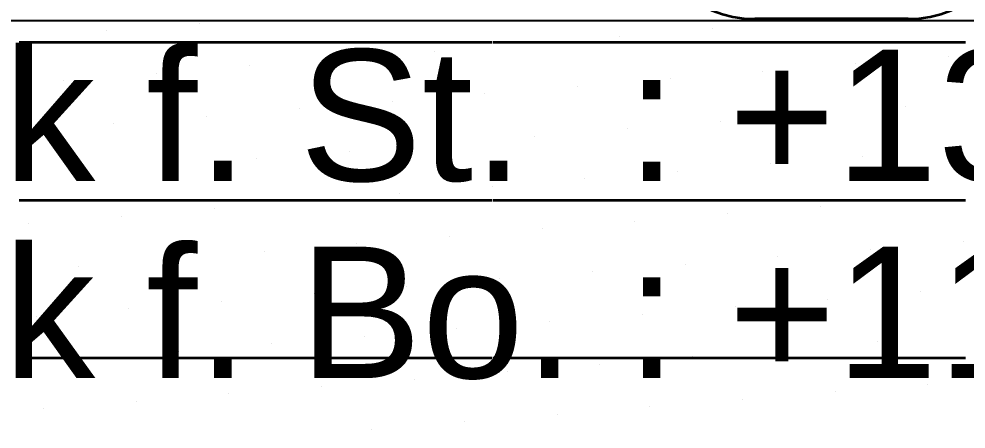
# Model space of a CAD drawing. Header units: centimetres. Extents: x 0.3 to 84.3, y 0.3 to 59.7.
# Drawn here: x 40.439 to 41.879, y 18.677 to 19.301 of the extents above; entities that cross this region are included whole.
import ezdxf

# ---------------------------------------------------------------- set-up
doc = ezdxf.new("R2010")
doc.units = ezdxf.units.CM
doc.linetypes.add('AUSGEZOGEN', pattern=[0])
doc.linetypes.add('PHANTOM', pattern=[63.5, 31.75, -6.35, 6.35, -6.35, 6.35, -6.35])
for name, color, linetype, lineweight in [('Ausbau Raeume', 7, 'AUSGEZOGEN', 35), ('Deckendaemmung', 7, 'AUSGEZOGEN', 25), ('Rolladen', 7, 'AUSGEZOGEN', 25), ('Text Koten', 7, 'AUSGEZOGEN', 50)]:
    doc.layers.add(name, color=color, linetype=linetype, lineweight=lineweight)
doc.layers.add('Elektro Text', color=7, linetype='AUSGEZOGEN', lineweight=35, true_color=0x656565)
doc.styles.add('ARIAL', font='ARIAL.TTF')

msp = doc.modelspace()

# ---------------------------------------------------------------- linework, layer by layer
at = {"layer": 'Ausbau Raeume', "color": 254, "linetype": 'AUSGEZOGEN', "lineweight": 35}
for p, q in [((41.1582, 19.2646), (40.4396, 19.2646)), ((41.8782, 19.2646), (41.1596, 19.2646)), ((41.1582, 19.0246), (40.4396, 19.0246)), ((41.8782, 19.0246), (41.1596, 19.0246)), ((41.1582, 18.7846), (40.4396, 18.7846)), ((41.8782, 18.7846), (41.1596, 18.7846))]:
    msp.add_line(p, q, dxfattribs=at)
at = {"layer": 'Deckendaemmung', "color": 211, "linetype": 'AUSGEZOGEN', "lineweight": 25, "true_color": 0xff70ff}
for p, q in [((41.6349, 19.2971), (41.6349, 19.2971)), ((40.7131, 19.2939), (40.7131, 19.2939)), ((41.494, 19.2858), (41.494, 19.2858)), ((40.5722, 19.2825), (40.5722, 19.2825)), ((41.353, 19.2744), (41.353, 19.2744)), ((41.2121, 19.2631), (41.2121, 19.2631)), ((40.9302, 19.2404), (40.9302, 19.2404)), ((41.0712, 19.2517), (41.0712, 19.2517)), ((41.852, 19.2436), (41.852, 19.2436)), ((40.7893, 19.2291), (40.7893, 19.2291)), ((41.7111, 19.2323), (41.7111, 19.2323)), ((40.6483, 19.2177), (40.6483, 19.2177)), ((41.5701, 19.221), (41.5701, 19.221)), ((40.5074, 19.2064), (40.5074, 19.2064)), ((41.2882, 19.1983), (41.2882, 19.1983)), ((41.4292, 19.2096), (41.4292, 19.2096)), ((41.1473, 19.1869), (41.1473, 19.1869)), ((41.0064, 19.1756), (41.0064, 19.1756)), ((41.7872, 19.1675), (41.7872, 19.1675)), ((40.8654, 19.1643), (40.8654, 19.1643)), ((41.6463, 19.1562), (41.6463, 19.1562)), ((40.5835, 19.1416), (40.5835, 19.1416)), ((40.7245, 19.1529), (40.7245, 19.1529)), ((41.5053, 19.1448), (41.5053, 19.1448)), ((40.4426, 19.1302), (40.4426, 19.1302)), ((41.3644, 19.1335), (41.3644, 19.1335)), ((41.0825, 19.1108), (41.0825, 19.1108)), ((41.2234, 19.1221), (41.2234, 19.1221)), ((40.9416, 19.0995), (40.9416, 19.0995)), ((41.8634, 19.1027), (41.8634, 19.1027)), ((40.8006, 19.0881), (40.8006, 19.0881)), ((41.7224, 19.0914), (41.7224, 19.0914)), ((41.7224, 19.0914), (41.7224, 19.0914)), ((40.6597, 19.0768), (40.6597, 19.0768)), ((41.4405, 19.0687), (41.4405, 19.0687)), ((41.5815, 19.08), (41.5815, 19.08)), ((40.5187, 19.0654), (40.5187, 19.0654)), ((41.2996, 19.0573), (41.2996, 19.0573)), ((41.1586, 19.046), (41.1586, 19.046)), ((41.0177, 19.0346), (41.0177, 19.0346)), ((41.0177, 19.0346), (41.0177, 19.0346)), ((41.7986, 19.0265), (41.7986, 19.0265)), ((40.7358, 19.012), (40.7358, 19.012)), ((40.8768, 19.0233), (40.8768, 19.0233)), ((41.6576, 19.0152), (41.6576, 19.0152)), ((40.5949, 19.0006), (40.5949, 19.0006)), ((41.5167, 19.0039), (41.5167, 19.0039)), ((40.4539, 18.9893), (40.4539, 18.9893)), ((41.2348, 18.9812), (41.2348, 18.9812)), ((41.3757, 18.9925), (41.3757, 18.9925)), ((41.0938, 18.9698), (41.0938, 18.9698)), ((40.9529, 18.9585), (40.9529, 18.9585)), ((41.8747, 18.9617), (41.8747, 18.9617)), ((40.812, 18.9472), (40.812, 18.9472)), ((41.5928, 18.9391), (41.5928, 18.9391)), ((41.7338, 18.9504), (41.7338, 18.9504)), ((40.5301, 18.9245), (40.5301, 18.9245)), ((40.671, 18.9358), (40.671, 18.9358)), ((41.4519, 18.9277), (41.4519, 18.9277)), ((41.3109, 18.9164), (41.3109, 18.9164)), ((41.17, 18.905), (41.17, 18.905)), ((40.8881, 18.8824), (40.8881, 18.8824)), ((41.029, 18.8937), (41.029, 18.8937)), ((41.8099, 18.8856), (41.8099, 18.8856)), ((40.7471, 18.871), (40.7471, 18.871)), ((41.669, 18.8743), (41.669, 18.8743)), ((40.6062, 18.8597), (40.6062, 18.8597)), ((41.3871, 18.8516), (41.3871, 18.8516)), ((41.528, 18.8629), (41.528, 18.8629)), ((40.4653, 18.8483), (40.4653, 18.8483)), ((41.2461, 18.8402), (41.2461, 18.8402)), ((41.1052, 18.8289), (41.1052, 18.8289)), ((40.9642, 18.8176), (40.9642, 18.8176)), ((41.7451, 18.8095), (41.7451, 18.8095)), ((40.6823, 18.7949), (40.6823, 18.7949)), ((40.8233, 18.8062), (40.8233, 18.8062)), ((41.6042, 18.7981), (41.6042, 18.7981)), ((40.5414, 18.7835), (40.5414, 18.7835)), ((41.4632, 18.7868), (41.4632, 18.7868)), ((41.3223, 18.7754), (41.3223, 18.7754)), ((41.0404, 18.7528), (41.0404, 18.7528)), ((41.1813, 18.7641), (41.1813, 18.7641)), ((40.8994, 18.7414), (40.8994, 18.7414)), ((41.8212, 18.7447), (41.8212, 18.7447)), ((40.7585, 18.7301), (40.7585, 18.7301)), ((41.5394, 18.722), (41.5394, 18.722)), ((41.6803, 18.7333), (41.6803, 18.7333)), ((41.6803, 18.7333), (41.6803, 18.7333)), ((40.4766, 18.7074), (40.4766, 18.7074)), ((40.6175, 18.7187), (40.6175, 18.7187)), ((41.3984, 18.7106), (41.3984, 18.7106)), ((41.2575, 18.6993), (41.2575, 18.6993)), ((41.1165, 18.688), (41.1165, 18.688)), ((40.9756, 18.6766), (40.9756, 18.6766)), ((40.9756, 18.6766), (40.9756, 18.6766))]:
    msp.add_line(p, q, dxfattribs=at)
at = {"layer": 'Elektro Text', "color": 40, "linetype": 'AUSGEZOGEN', "lineweight": 35}
msp.add_line((41.7911, 19.3007), (41.5583, 19.3007), dxfattribs=at)
for centre, start, end in [((41.5583, 19.4673), 90, 270), ((41.7911, 19.4673), 270, 90)]:
    msp.add_arc(centre, 0.1667, start, end, dxfattribs=at)
at = {"layer": 'Rolladen', "color": 7, "linetype": 'PHANTOM', "lineweight": 25}
msp.add_line((44.74, 19.298), (38.61, 19.298), dxfattribs=at)

# ---------------------------------------------------------------- texts
at = {"layer": 'Text Koten', "color": 7, "linetype": 'AUSGEZOGEN', "lineweight": 35, "char_height": 0.2, "width": 0.1, "attachment_point": 7, "style": 'ARIAL'}
for s, insert in [('uk\\~f.\\~St.\\~\\~:\\~+13.97', (40.26, 19.0513)), ('ok\\~f.\\~Bo.\\~:\\~+11.60', (40.26, 18.7513))]:
    msp.add_mtext(s, dxfattribs=dict(at, insert=insert))

doc.saveas('drawing.dxf')
